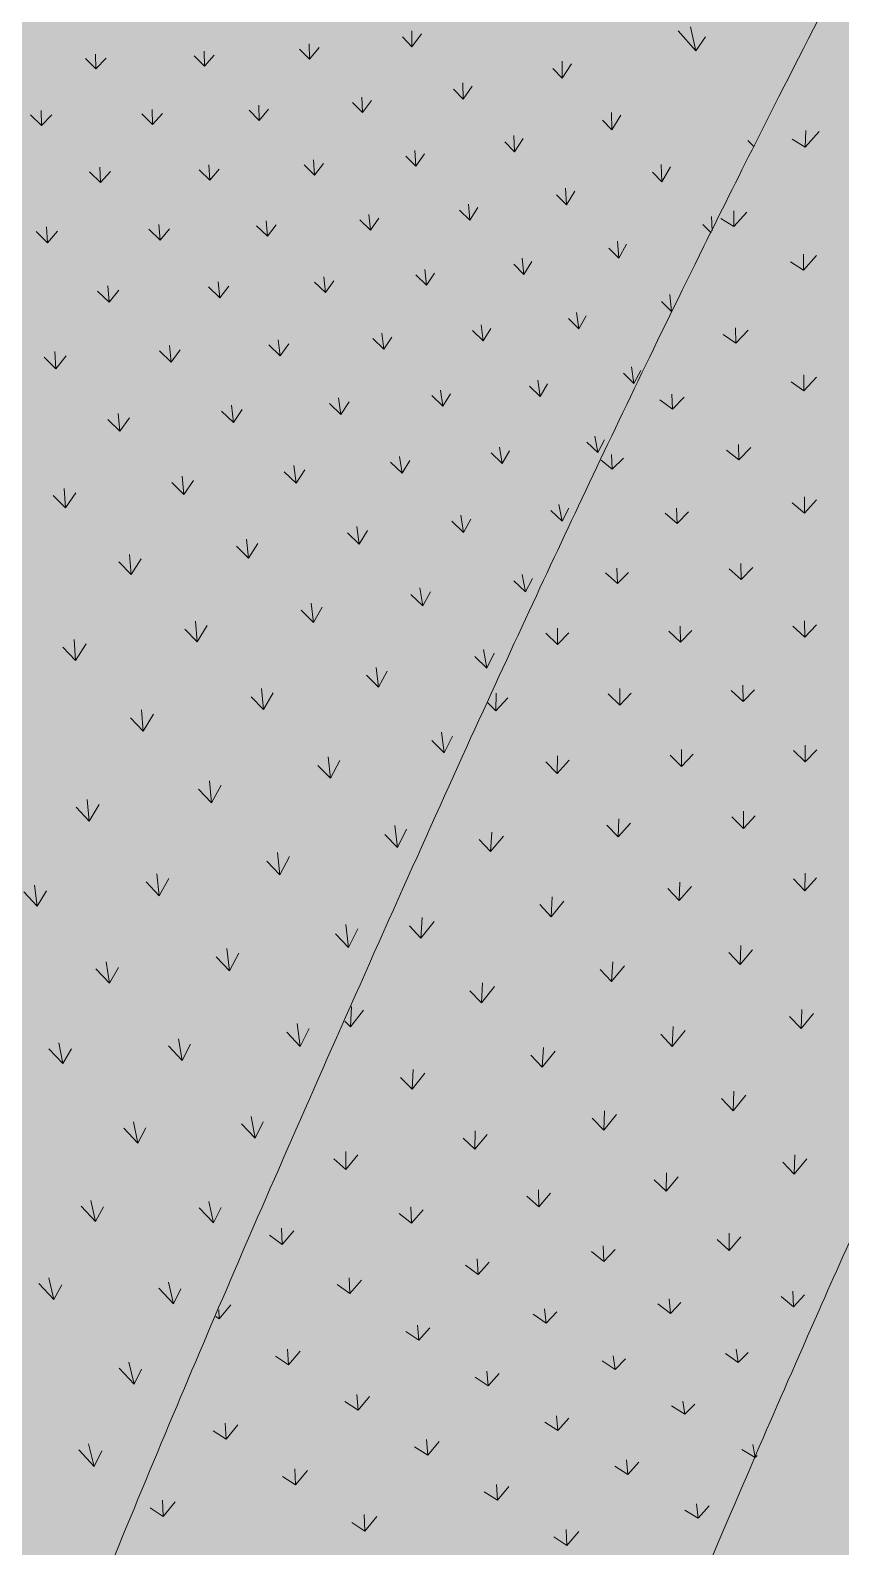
# Model space of a CAD drawing. Header units: millimetres. Extents: x 15878 to 679837, y -72324 to 391440.
# Drawn here: x 445084 to 447343, y 22431 to 26660 of the extents above; entities that cross this region are included whole.
import ezdxf

# ---------------------------------------------------------------- set-up
doc = ezdxf.new("R2010")
doc.units = ezdxf.units.MM
for name, color, linetype, lineweight in [('A-DETL-GENF', 92, 'Continuous', 5), ('A-FLOR', 192, 'Continuous', 5), ('A-FLOR-PATT', 8, 'Continuous', 5)]:
    doc.layers.add(name, color=color, linetype=linetype, lineweight=lineweight)

# ---------------------------------------------------------------- blocks, each defined once
blk = doc.blocks.new('FP_1055-E_V_A_ Plan')
at = {"layer": 'A-FLOR-PATT'}
for p, q in [((98351.5, 26614), (98325, 26641.3)), ((98351.5, 26614), (98351.6, 26658.6)), ((98351.5, 26614), (98378.1, 26649.9)), ((97773.1, 26560.2), (97772.3, 26601.9)), ((98065.9, 26579.3), (98038.4, 26607.1)), ((98065.9, 26579.3), (98065.4, 26622.1)), ((98065.9, 26579.3), (98092.6, 26612.2)), ((97470.5, 26552.4), (97441, 26581.3)), ((97470.5, 26552.4), (97469.7, 26593.7)), ((97470.5, 26552.4), (97498.8, 26581.9)), ((97773.1, 26560.2), (97744.6, 26588.5)), ((97773.1, 26560.2), (97800.4, 26591)), ((98770.4, 26526.4), (98770.5, 26573.9)), ((98770.4, 26526.4), (98796.3, 26566.8)), ((98493.9, 26468), (98493.1, 26513.1)), ((98770.4, 26526.4), (98744.5, 26553.3)), ((98213.6, 26430.5), (98212, 26473.9)), ((98493.9, 26468), (98467.1, 26495.4)), ((98493.9, 26468), (98519.4, 26504.5)), ((97319.1, 26394.3), (97317.7, 26436.4)), ((97628.6, 26397.6), (97626.8, 26439.5)), ((97926, 26408.5), (97897.3, 26437)), ((97926, 26408.5), (97924.2, 26450.9)), ((97926, 26408.5), (97952, 26440)), ((98213.6, 26430.5), (98185.8, 26458.4)), ((98213.6, 26430.5), (98239, 26464)), ((98908.8, 26382.3), (98908, 26430.4)), ((97319.1, 26394.3), (97288.4, 26424.1)), ((97319.1, 26394.3), (97347.6, 26424.1)), ((97628.6, 26397.6), (97598.9, 26426.7)), ((97628.6, 26397.6), (97655.7, 26427.9)), ((98908.8, 26382.3), (98882.8, 26409.4)), ((98908.8, 26382.3), (98933.6, 26423.5)), ((98637.5, 26321.1), (98610.5, 26348.7)), ((98637.5, 26321.1), (98635.6, 26366.8)), ((98637.5, 26321.1), (98661.7, 26358.3)), ((99305.5, 26334.7), (99288.1, 26353.1)), ((98362.4, 26280.9), (98334.4, 26309)), ((98362.4, 26280.9), (98359.8, 26324.8)), ((98362.4, 26280.9), (98386.6, 26315.1)), ((97483.5, 26235.1), (97452.6, 26265)), ((97483.5, 26235.1), (97481.1, 26277.9)), ((97483.5, 26235.1), (97510.9, 26265.8)), ((97788, 26242), (97758, 26271.3)), ((97788, 26242), (97785.2, 26284.6)), ((97788, 26242), (97813.8, 26273.1)), ((98080.2, 26256.1), (98051.2, 26284.7)), ((98080.2, 26256.1), (98077.3, 26299)), ((98080.2, 26256.1), (98105, 26288.3)), ((99048.4, 26237.3), (99022.1, 26264.5)), ((99048.4, 26237.3), (99046.6, 26286.1)), ((99048.4, 26237.3), (99072, 26279.2)), ((98782.3, 26173.4), (98779.4, 26219.7)), ((98512.5, 26130.5), (98508.9, 26175)), ((98782.3, 26173.4), (98755, 26201.1)), ((98782.3, 26173.4), (98805.3, 26211.2)), ((98235.6, 26102.9), (98231.7, 26146.4)), ((98235.6, 26102.9), (98259.1, 26135.8)), ((98512.5, 26130.5), (98484.3, 26158.8)), ((98512.5, 26130.5), (98535.5, 26165.4)), ((99188.5, 26100.7), (99186.3, 26140.8)), ((97335.5, 26067.6), (97303.5, 26098.5)), ((97335.5, 26067.6), (97332.8, 26112.1)), ((97335.5, 26067.6), (97363.6, 26099.6)), ((97649.2, 26075), (97618, 26105.1)), ((97649.2, 26075), (97645.8, 26118.6)), ((97649.2, 26075), (97675.4, 26106.6)), ((97948.6, 26085.6), (97918.4, 26115)), ((97948.6, 26085.6), (97944.8, 26128.9)), ((97948.6, 26085.6), (97973.3, 26117.5)), ((98235.6, 26102.9), (98206.3, 26131.6)), ((99185.6, 26094.9), (99162.5, 26118.8)), ((98928.2, 26024.9), (98900.8, 26052.8)), ((98928.2, 26024.9), (98924.3, 26071.7)), ((98928.2, 26024.9), (98950, 26063.3)), ((98663.8, 25979.4), (98635.4, 26007.8)), ((98663.8, 25979.4), (98659.2, 26024.5)), ((98663.8, 25979.4), (98685.6, 26014.9)), ((98110.5, 25928.4), (98105.6, 25972.4)), ((98392.2, 25948.9), (98362.8, 25977.8)), ((98392.2, 25948.9), (98387.3, 25993.1)), ((98392.2, 25948.9), (98414.6, 25982.5)), ((97507.1, 25901.8), (97474.8, 25932.9)), ((97507.1, 25901.8), (97503.5, 25947.2)), ((97507.1, 25901.8), (97534.1, 25935)), ((97816, 25913.9), (97784.7, 25944.2)), ((97816, 25913.9), (97811.7, 25958.3)), ((97816, 25913.9), (97841.1, 25946.5)), ((98110.5, 25928.4), (98080, 25958)), ((98110.5, 25928.4), (98133.9, 25961.1)), ((99075.4, 25875.6), (99070.4, 25922.9)), ((99075.4, 25875.6), (99047.7, 25903.6)), ((98550.1, 25794.2), (98544.2, 25838.9)), ((98816.4, 25827.5), (98787.7, 25856)), ((98816.4, 25827.5), (98810.7, 25873.2)), ((98816.4, 25827.5), (98836.9, 25863.7)), ((97984.1, 25751.9), (97978.8, 25797.1)), ((98273.6, 25770.4), (98242.9, 25800.1)), ((98273.6, 25770.4), (98267.7, 25815)), ((98273.6, 25770.4), (98295.8, 25803.9)), ((98550.1, 25794.2), (98520.4, 25823.2)), ((98550.1, 25794.2), (98571.3, 25828.5)), ((97359.1, 25716.2), (97355.7, 25764.6)), ((97359.1, 25716.2), (97387.4, 25752.2)), ((97679.8, 25734.8), (97647.3, 25766.2)), ((97679.8, 25734.8), (97675.3, 25781.3)), ((97679.8, 25734.8), (97705.7, 25769.2)), ((97984.1, 25751.9), (97952.5, 25782.4)), ((97984.1, 25751.9), (98008, 25785.5)), ((97359.1, 25716.2), (97325.8, 25748.8)), ((98970.2, 25674.9), (98963.4, 25721.1)), ((98970.2, 25674.9), (98989.4, 25711.7)), ((98709.3, 25638.7), (98679.4, 25667.9)), ((98709.3, 25638.7), (98702.3, 25684)), ((98709.3, 25638.7), (98729.2, 25673.7)), ((98970.2, 25674.9), (98941.3, 25703.6)), ((98153.4, 25588.9), (98147.1, 25635)), ((98437.9, 25611.5), (98407, 25641.4)), ((98437.9, 25611.5), (98431.1, 25656.8)), ((98437.9, 25611.5), (98459, 25645.8)), ((97537, 25541.7), (97532.8, 25591.4)), ((97853.6, 25566.6), (97820.9, 25598.2)), ((97853.6, 25566.6), (97848.2, 25614.2)), ((97853.6, 25566.6), (97878.5, 25602.4)), ((98153.4, 25588.9), (98121.6, 25619.5)), ((98153.4, 25588.9), (98176.2, 25623.5)), ((97537, 25541.7), (97503.6, 25574.5)), ((97537, 25541.7), (97564.4, 25579.2)), ((98603.5, 25451.8), (98595.7, 25497.8)), ((98869.8, 25482.4), (98839.6, 25511.7)), ((98869.8, 25482.4), (98861.7, 25528.4)), ((98869.8, 25482.4), (98888.4, 25518.2)), ((98323.9, 25424.9), (98291.8, 25455.7)), ((98323.9, 25424.9), (98316.6, 25471.8)), ((98323.9, 25424.9), (98345.5, 25460.5)), ((98603.5, 25451.8), (98572.4, 25481.8)), ((98603.5, 25451.8), (98623.4, 25487)), ((97715.9, 25365.6), (97711, 25416.7)), ((98028.5, 25397.2), (97995.7, 25429.1)), ((98028.5, 25397.2), (98022.3, 25445.9)), ((98028.5, 25397.2), (98052.5, 25434.3)), ((97385.2, 25328.5), (97381.7, 25382.3)), ((97715.9, 25365.6), (97682.3, 25398.7)), ((97715.9, 25365.6), (97742.4, 25404.8)), ((97385.2, 25328.5), (97350.9, 25363.1)), ((97385.2, 25328.5), (97414.4, 25370.1)), ((98770.4, 25291.2), (98761.5, 25337.9)), ((98495.5, 25259.8), (98463.2, 25290.8)), ((98495.5, 25259.8), (98487.4, 25307.7)), ((98495.5, 25259.8), (98516.1, 25296.6)), ((98770.4, 25291.2), (98739, 25321.3)), ((98770.4, 25291.2), (98789.1, 25327.2)), ((98204.6, 25226.6), (98171.5, 25258.7)), ((98204.6, 25226.6), (98197.5, 25276.4)), ((98204.6, 25226.6), (98227.5, 25265)), ((97895.9, 25188), (97862.1, 25221.4)), ((97895.9, 25188), (97890.2, 25240.5)), ((97895.9, 25188), (97921.5, 25228.9)), ((97568.5, 25142.6), (97534.1, 25177.6)), ((97568.5, 25142.6), (97564.3, 25198)), ((97568.5, 25142.6), (97596.9, 25186.1)), ((98668.3, 25093.7), (98635.9, 25124.9)), ((98668.3, 25093.7), (98659.3, 25142.5)), ((98668.3, 25093.7), (98687.8, 25131.6)), ((98381.7, 25054.6), (98348.4, 25086.9)), ((98381.7, 25054.6), (98373.8, 25105.6)), ((98381.7, 25054.6), (98403.7, 25094.5)), ((98076.8, 25008.7), (98042.8, 25042.5)), ((98076.8, 25008.7), (98070.4, 25062.7)), ((98076.8, 25008.7), (98101.6, 25051.4)), ((97752.8, 24955), (97747.9, 25011.9)), ((97752.8, 24955), (97780.4, 25000.4)), ((97413.7, 24903), (97409.5, 24961.1)), ((97413.7, 24903), (97443, 24948.6)), ((97752.8, 24955), (97718.2, 24990.3)), ((97413.7, 24903), (97378.4, 24939.8)), ((98560, 24881.3), (98526.5, 24913.9)), ((98560, 24881.3), (98551.2, 24933.5)), ((98560, 24881.3), (98580.9, 24922.6)), ((98258.7, 24827.8), (98251.6, 24883.3)), ((98258.7, 24827.8), (98282.6, 24872.4)), ((97938, 24765.5), (97932.5, 24824.1)), ((98258.7, 24827.8), (98224.5, 24861.9)), ((97938, 24765.5), (97903.2, 24801.2)), ((97938, 24765.5), (97964.8, 24812.8)), ((97602.5, 24705.5), (97567.1, 24742.6)), ((97602.5, 24705.5), (97597.6, 24765.1)), ((97602.5, 24705.5), (97631, 24752.8)), ((98441.5, 24645.2), (98433.7, 24702.3)), ((98441.5, 24645.2), (98407.2, 24679.6)), ((98441.5, 24645.2), (98464.7, 24691.6)), ((98124.2, 24574.2), (98089.2, 24610.2)), ((98124.2, 24574.2), (98117.9, 24634.3)), ((98124.2, 24574.2), (98150.1, 24623.4)), ((97792.3, 24506.1), (97756.7, 24543.6)), ((97792.3, 24506.1), (97786.7, 24567.2)), ((97792.3, 24506.1), (97819.9, 24555.2)), ((97451.6, 24454.6), (97415.2, 24493.4)), ((97451.6, 24454.6), (97445.8, 24514.7)), ((97451.6, 24454.6), (97479.7, 24501)), ((98311.2, 24381), (98304.2, 24442.8)), ((98311.2, 24381), (98276.1, 24417.3)), ((98311.2, 24381), (98336.3, 24432.2)), ((97983.1, 24304.9), (97976.6, 24367.5)), ((97983.1, 24304.9), (97947.2, 24342.8)), ((97983.1, 24304.9), (98009.7, 24355.8)), ((97306.6, 24217.3), (97298.9, 24275.8)), ((97646.7, 24246.7), (97610.1, 24285.8)), ((97646.7, 24246.7), (97639.9, 24308)), ((97646.7, 24246.7), (97673.7, 24294.6)), ((97306.6, 24217.3), (97269, 24257.4)), ((97306.6, 24217.3), (97333.1, 24260.2)), ((98174.8, 24102), (98167.5, 24166)), ((98174.8, 24102), (98200.4, 24154.6)), ((98174.8, 24102), (98138.8, 24140.2)), ((97508, 24002.9), (97499.2, 24062.4)), ((97842.9, 24037.2), (97806, 24076.6)), ((97842.9, 24037.2), (97835.2, 24099.7)), ((97842.9, 24037.2), (97868.8, 24086.5)), ((97508, 24002.9), (97470.2, 24043.2)), ((97508, 24002.9), (97533.3, 24046.9)), ((98040.1, 23826.2), (98003.1, 23865.9)), ((98040.1, 23826.2), (98031.5, 23889.9)), ((98040.1, 23826.2), (98064.9, 23876.8)), ((97378.1, 23778.7), (97339, 23820.1)), ((97378.1, 23778.7), (97367.4, 23836.8)), ((97378.1, 23778.7), (97401.9, 23819.6)), ((97710.6, 23787.1), (97672.5, 23827.7)), ((97710.6, 23787.1), (97700.8, 23847.6)), ((97710.6, 23787.1), (97734.6, 23832.3)), ((97587.4, 23557), (97548.1, 23598.7)), ((97587.4, 23557), (97575.6, 23616.1)), ((97587.4, 23557), (97610, 23599.1)), ((97914.4, 23570.1), (97876.1, 23610.9)), ((97914.4, 23570.1), (97903.5, 23631.4)), ((97914.4, 23570.1), (97937.2, 23616.3)), ((97469.5, 23338), (97456.4, 23396.9)), ((97798, 23334.1), (97785.2, 23394.1)), ((97469.5, 23338), (97428.9, 23380.9)), ((97469.5, 23338), (97491.4, 23378.7)), ((97798, 23334.1), (97758.4, 23376)), ((97798, 23334.1), (97819.3, 23377.2)), ((97353.1, 23120.9), (97339.1, 23181)), ((97353.1, 23120.9), (97311.2, 23165.1)), ((97353.1, 23120.9), (97375, 23161.9)), ((97686.9, 23108.7), (97646, 23151.8)), ((97686.9, 23108.7), (97672.7, 23168.7)), ((97686.9, 23108.7), (97707.5, 23150.6)), ((97576.9, 22884.4), (97534.9, 22928.8)), ((97576.9, 22884.4), (97561.9, 22945.7)), ((97576.9, 22884.4), (97597.6, 22926.8)), ((97465.7, 22655), (97450, 22718)), ((97465.7, 22655), (97422.4, 22701)), ((97465.7, 22655), (97486.7, 22698.4))]:
    blk.add_line(p, q, dxfattribs=at)
blk = doc.blocks.new('FP_1056-E_V_A_ Plan')
at = {"layer": 'A-FLOR-PATT'}
for q in [(99094.2, 26658.9), (99127.9, 26669.6), (99170.3, 26641.4)]:
    blk.add_line((99143, 26602.8), q, dxfattribs=at)
blk = doc.blocks.new('FP_1068-E_V_A_ Plan')
at = {"layer": 'A-FLOR-PATT'}
for p, q in [((99448.1, 26334.4), (99411.6, 26356.6)), ((99448.1, 26334.4), (99449.5, 26380.8)), ((99448.1, 26334.4), (99486.7, 26377.9)), ((99248.9, 26112.7), (99212.3, 26135.2)), ((99248.9, 26112.7), (99248.7, 26156.8)), ((99248.9, 26112.7), (99285.3, 26152.7)), ((99443.1, 25991.2), (99406.8, 26014.3)), ((99443.1, 25991.2), (99443.3, 26036.1)), ((99443.1, 25991.2), (99479.8, 26031.9)), ((99254.7, 25787.2), (99218.9, 25811.4)), ((99254.7, 25787.2), (99253.7, 25830)), ((99254.7, 25787.2), (99289.1, 25823.8)), ((99444.2, 25654.6), (99408.9, 25679.9)), ((99444.2, 25654.6), (99443.9, 25699.3)), ((99444.2, 25654.6), (99479.3, 25692.8)), ((99077.9, 25603.7), (99042.9, 25629.6)), ((99077.9, 25603.7), (99075.9, 25645.2)), ((99077.9, 25603.7), (99110.3, 25636.7)), ((99263.2, 25461.7), (99262.1, 25505.2)), ((98910.1, 25436.2), (98879.2, 25461.4)), ((98910.1, 25436.2), (98907.8, 25477.3)), ((98910.1, 25436.2), (98941.1, 25466.7)), ((99263.2, 25461.7), (99228.6, 25488.7)), ((99263.2, 25461.7), (99296.4, 25496.5)), ((99445.7, 25313.8), (99411.7, 25341.9)), ((99445.7, 25313.8), (99445.6, 25359.4)), ((99445.7, 25313.8), (99479.7, 25350.4)), ((99091, 25284.6), (99057.3, 25313.4)), ((99091, 25284.6), (99089.5, 25327.6)), ((99091, 25284.6), (99122.8, 25316.8)), ((98924.4, 25117), (98922.9, 25160.3)), ((99269.7, 25128.1), (99268.9, 25172.8)), ((99269.7, 25128.1), (99302.1, 25161.8)), ((98924.4, 25117), (98891.3, 25147.2)), ((98924.4, 25117), (98955.5, 25148.2)), ((99269.7, 25128.1), (99236.4, 25157.8)), ((98757.8, 24947.1), (98757, 24992.4)), ((99100.1, 24953.8), (99099.2, 24998.4)), ((99446.5, 24967.6), (99413.5, 24998)), ((99446.5, 24967.6), (99446.3, 25013.5)), ((99446.5, 24967.6), (99479.3, 25002.4)), ((98757.8, 24947.1), (98725.2, 24978.7)), ((98757.8, 24947.1), (98789.3, 24979.8)), ((99100.1, 24953.8), (99067.3, 24984.6)), ((99100.1, 24953.8), (99131.7, 24986.1)), ((98931, 24777.9), (98930.7, 24824.2)), ((99274.6, 24787.8), (99274.1, 24833.4)), ((98585.5, 24762.2), (98563.4, 24784.8)), ((98585.5, 24762.2), (98586.1, 24811.1)), ((98585.5, 24762.2), (98618.5, 24798.6)), ((98931, 24777.9), (98898.6, 24809.8)), ((98931, 24777.9), (98963, 24811.6)), ((99274.6, 24787.8), (99242, 24819.1)), ((99274.6, 24787.8), (99306.6, 24821.2)), ((99103.5, 24606.8), (99103.5, 24654.1)), ((99448.2, 24619.6), (99448, 24666.1)), ((99448.2, 24619.6), (99480.4, 24653.7)), ((98756.4, 24587), (98724.4, 24620)), ((98756.4, 24587), (98757.4, 24636.9)), ((98756.4, 24587), (98789.8, 24624.6)), ((99103.5, 24606.8), (99071.2, 24639)), ((99103.5, 24606.8), (99135.9, 24641.5)), ((99448.2, 24619.6), (99415.7, 24651.3)), ((98926.8, 24410.6), (98894.9, 24443.8)), ((98926.8, 24410.6), (98928.2, 24461.4)), ((98926.8, 24410.6), (98960.6, 24449.2)), ((99275.5, 24434.3), (99243.3, 24466.7)), ((99275.5, 24434.3), (99275.8, 24482.3)), ((99275.5, 24434.3), (99308.1, 24469.8)), ((98571, 24369.5), (98539.4, 24403.5)), ((98571, 24369.5), (98573.9, 24424)), ((98571, 24369.5), (98606.6, 24412.6)), ((99096.9, 24233.3), (99098.6, 24284.8)), ((99096.9, 24233.3), (99131.1, 24272.8)), ((99447, 24260.7), (99414.9, 24293.3)), ((99447, 24260.7), (99447.5, 24309.4)), ((99447, 24260.7), (99479.9, 24296.9)), ((98739.5, 24188.2), (98742.6, 24243.2)), ((98739.5, 24188.2), (98775.4, 24231.9)), ((99096.9, 24233.3), (99065, 24266.6)), ((98739.5, 24188.2), (98707.9, 24222.2)), ((98376.3, 24128.6), (98344.8, 24162.8)), ((98376.3, 24128.6), (98380.1, 24185.5)), ((98376.3, 24128.6), (98413.2, 24174.8)), ((99266.7, 24055.2), (99268.7, 24107.4)), ((98908.1, 24007), (98911.3, 24062.2)), ((99266.7, 24055.2), (99234.9, 24088.6)), ((99266.7, 24055.2), (99301.3, 24095.6)), ((98908.1, 24007), (98876.5, 24041)), ((98908.1, 24007), (98944.2, 24051)), ((98545.1, 23947.5), (98513.4, 23981.3)), ((98545.1, 23947.5), (98548.6, 24003.7)), ((98545.1, 23947.5), (98581.7, 23993.1)), ((98179.8, 23881.1), (98183.1, 23937.3)), ((98179.8, 23881.1), (98164.5, 23896.8)), ((98179.8, 23881.1), (98216.5, 23927.3)), ((99436.4, 23876.6), (99404.6, 23910.1)), ((99436.4, 23876.6), (99438.6, 23929.5)), ((99436.4, 23876.6), (99471.3, 23917.8)), ((99077.1, 23826.4), (99045.4, 23860.2)), ((99077.1, 23826.4), (99080.1, 23881.5)), ((99077.1, 23826.4), (99113.1, 23870.4)), ((98715, 23768.7), (98718, 23823.8)), ((98715, 23768.7), (98751.1, 23813.3)), ((98715, 23768.7), (98683, 23802)), ((98352.1, 23707.5), (98319.6, 23739.6)), ((98352.1, 23707.5), (98354.5, 23761.6)), ((98352.1, 23707.5), (98387.8, 23751.6)), ((99246.7, 23647.2), (99214.8, 23680.7)), ((99246.7, 23647.2), (99249.4, 23701.7)), ((99246.7, 23647.2), (99282.4, 23690.7)), ((98886.4, 23593.3), (98888.6, 23646.8)), ((98886.4, 23593.3), (98854.1, 23625.9)), ((98886.4, 23593.3), (98921.7, 23636.2)), ((98527, 23539.7), (98494, 23570.7)), ((98527, 23539.7), (98528.1, 23591)), ((98527, 23539.7), (98561.5, 23581)), ((98167.2, 23483.6), (98133.3, 23512.6)), ((98167.2, 23483.6), (98167.3, 23533)), ((98167.2, 23483.6), (98201.1, 23524.1)), ((99417.3, 23470.3), (99419.5, 23523.7)), ((99417.3, 23470.3), (99452.5, 23512.7)), ((99059.9, 23422.5), (99061, 23473.7)), ((99417.3, 23470.3), (99385.2, 23503.3)), ((98705.1, 23379.1), (98704.7, 23426.9)), ((99059.9, 23422.5), (99027.2, 23454.1)), ((99059.9, 23422.5), (99094.1, 23463.1)), ((98705.1, 23379.1), (98671.5, 23408.6)), ((98705.1, 23379.1), (98738, 23416.9)), ((98350, 23333.3), (98315.5, 23360.9)), ((98350, 23333.3), (98348.7, 23379.4)), ((98350, 23333.3), (98382.5, 23370.6)), ((97989.4, 23273.6), (97954.2, 23299.7)), ((97989.4, 23273.6), (97987.9, 23319.8)), ((97989.4, 23273.6), (98022.4, 23312.5)), ((99236, 23257.6), (99235.8, 23305.7)), ((98886.8, 23226.4), (98884.7, 23270.5)), ((98886.8, 23226.4), (98918, 23260.5)), ((99236, 23257.6), (99202.7, 23288)), ((99236, 23257.6), (99268.8, 23295)), ((98536.2, 23190.5), (98501.1, 23216.8)), ((98536.2, 23190.5), (98533.5, 23233.6)), ((98536.2, 23190.5), (98567.3, 23224.8)), ((98886.8, 23226.4), (98852.5, 23254.4)), ((98178.8, 23137.7), (98176.3, 23181.5)), ((98178.8, 23137.7), (98210.8, 23174.3)), ((98178.8, 23137.7), (98143.1, 23162.7)), ((99415.3, 23100), (99413.4, 23144.3)), ((99415.3, 23100), (99446.4, 23133.5)), ((97814.3, 23066.8), (97813, 23092)), ((97814.3, 23066.8), (97847, 23105.6)), ((98725.6, 23054.8), (98721.5, 23095)), ((99072.1, 23081.9), (99037.1, 23108.4)), ((99072.1, 23081.9), (99068.3, 23122.3)), ((99072.1, 23081.9), (99101.6, 23112.3)), ((99415.3, 23100), (99381.4, 23128.9)), ((97814.3, 23066.8), (97804.9, 23073.1)), ((98370.5, 23006.9), (98367.2, 23048.9)), ((98725.6, 23054.8), (98689.8, 23079.8)), ((98725.6, 23054.8), (98755.5, 23086.5)), ((98370.5, 23006.9), (98334.4, 23031.1)), ((98370.5, 23006.9), (98401.8, 23041.9)), ((98007.3, 22938.6), (97971, 22962.4)), ((98007.3, 22938.6), (98004.5, 22982.3)), ((98007.3, 22938.6), (98039.6, 22976.5)), ((98917.7, 22925.3), (98912.7, 22963.3)), ((99261, 22945.4), (99225.3, 22970.4)), ((99261, 22945.4), (99255.6, 22982.4)), ((99261, 22945.4), (99289, 22972.4)), ((98564, 22880), (98560.1, 22920.9)), ((98917.7, 22925.3), (98881.5, 22949.2)), ((98917.7, 22925.3), (98946.7, 22954.8)), ((98564, 22880), (98527.6, 22903.6)), ((98564, 22880), (98594.8, 22914.1)), ((98201.2, 22812.2), (98164.8, 22835.8)), ((98201.2, 22812.2), (98198.2, 22855.5)), ((98201.2, 22812.2), (98233.3, 22849.7)), ((99112.2, 22801), (99106.4, 22837.3)), ((98758.6, 22755.7), (98754.4, 22796)), ((99112.2, 22801), (99075.6, 22824)), ((99112.2, 22801), (99140.5, 22829.1)), ((97833.6, 22731), (97797.3, 22754.8)), ((97833.6, 22731), (97831.1, 22775.9)), ((97833.6, 22731), (97866.4, 22770.7)), ((98758.6, 22755.7), (98722, 22778.8)), ((98758.6, 22755.7), (98789.2, 22789.4)), ((98395.5, 22686.6), (98359, 22710.1)), ((98395.5, 22686.6), (98392.4, 22729.9)), ((98395.5, 22686.6), (98427.6, 22724.3)), ((99308.3, 22680.4), (99302.1, 22715.9)), ((98953.8, 22632.8), (98949.7, 22673.2)), ((98953.8, 22632.8), (98984.5, 22666.8)), ((99308.3, 22680.4), (99271.4, 22702.8)), ((99308.3, 22680.4), (99313.8, 22685.9)), ((98027.3, 22603.5), (97991, 22627.5)), ((98027.3, 22603.5), (98024.9, 22648.8)), ((98027.3, 22603.5), (98060.2, 22643.7)), ((98953.8, 22632.8), (98917.2, 22655.8)), ((98589.8, 22561.1), (98553.3, 22584.7)), ((98589.8, 22561.1), (98586.9, 22604.8)), ((98589.8, 22561.1), (98622.1, 22599.4)), ((97658, 22515.1), (97621.8, 22539.4)), ((97658, 22515.1), (97655.7, 22561.2)), ((97658, 22515.1), (97691, 22556)), ((99149.4, 22510.5), (99145.3, 22551.3)), ((99149.4, 22510.5), (99180.3, 22545.1)), ((98220.6, 22475), (98184.4, 22499.2)), ((98220.6, 22475), (98218.4, 22521)), ((98220.6, 22475), (98253.8, 22515.9)), ((99149.4, 22510.5), (99112.7, 22533.5)), ((98783.8, 22434.8), (98747.4, 22458.6)), ((98783.8, 22434.8), (98781.2, 22479.3)), ((98783.8, 22434.8), (98816.4, 22474))]:
    blk.add_line(p, q, dxfattribs=at)

msp = doc.modelspace()

# ---------------------------------------------------------------- hatches: boundary and pattern name
at = {"layer": 'A-DETL-GENF'}
h = msp.add_hatch(dxfattribs=at)
h.set_pattern_fill('FP_3711', color=8, style=0, pattern_type=2)
h.set_pattern_definition([(45, (347796.4, 0), (6e-14, 898.0256), [635, -635]), (45, (347628.05, 168.4), (6e-14, 898.0256), [635, -635]), (45, (347459.7, 336.75), (6e-14, 898.0256), [635, -635]), (135, (347459.7, 449), (-898.0256, 6e-14), [635, -635]), (135, (347628.05, 617.4), (-898.0256, 6e-14), [635, -635]), (135, (347796.4, 785.8), (-898.0256, 6e-14), [635, -635])])
h.paths.add_polyline_path([(470731.3, -32952.9), (472422.9, -32952.9), (472422.9, 72418.5), (450127.6, 65063.8), (449608.8, 64861.8), (449243, 64705.3), (449007.3, 64599.2), (448609.5, 64404.3), (448285.6, 64234.4), (447768.9, 63936.8), (447573.2, 63818.2), (447147.4, 63539.2), (446828.8, 63316.1), (446573.5, 63128.2), (446127.7, 62773.3), (445922.6, 62601.2), (445644.1, 62355.1), (445235.3, 61965.1), (444960.8, 61685.3), (444683.8, 61385.6), (444419.1, 61081.5), (444246.9, 60874.9), (443947.9, 60490.9), (443745.4, 60215.5), (443436.6, 59762.2), (443265.8, 59494.8), (443110.6, 59240.9), (442882.6, 58837.9), (442720.2, 58532.6), (442465.7, 58004.9), (442338.8, 57721.1), (442216, 57429.6), (442015, 56895.9), (441935.7, 56671), (441935.7, 48907.7), (441851, 48907.7), (441851, 39485.5), (442546.2, 39512), (443366.4, 39495.4), (443696.1, 39504.4), (443946.5, 39496.7), (444137.5, 39476.3), (444610.8, 39470.9), (445037.9, 39431.8), (445736, 39352.8), (446007.9, 39308.2), (446895.9, 39209.8), (447642.3, 39151.4), (448139.3, 39103.8), (448503.2, 39090), (448980.1, 39083.3), (449158.7, 39088.9), (449425.8, 39109.1), (449998.2, 39229.7), (450413.6, 39370.4), (450737.5, 39525.2), (451374.9, 39982.4), (451762.9, 40343.8), (452055.8, 40644.8), (452156.1, 40761.7), (452341, 41006), (452583.1, 41324.8), (452773.2, 41598.4), (453108.6, 42174.7), (453841.2, 43425.6), (453900.5, 43527.3), (454226.3, 44009.8), (454620.7, 44526.3), (454843, 44796.3), (455027.1, 45007.5), (455846.2, 45821.2), (456578.3, 46390.3), (456696.3, 46473.8), (457052.7, 46715), (457278.4, 46852.9), (457842.3, 47168.8), (458058.9, 47275.4), (458407.4, 47419.5), (458672.2, 47529.9), (459047.5, 47673.9), (459506.2, 47823.2), (459999.4, 47966.1), (460976.4, 48247.9), (461363.1, 48370.2), (461911.2, 48549.2), (462057.3, 48601.1), (462449.2, 48752.2), (463513.1, 49253.4), (463943.1, 49477.9), (464335.4, 49696.8), (464938.7, 50046), (465249, 50245.1), (465395.6, 50347.6), (465749.2, 50580.6), (466388, 51021.2), (467139.9, 51564.5), (467800.2, 52055.6), (468534.9, 52605.4), (469435.7, 51412.3), (467961.3, 50306.1), (467503.4, 49974.1), (467038.3, 49648.5), (466935.1, 49574), (466609.3, 49351), (466224.1, 49095.5), (465378.9, 48570.5), (464928.3, 48308.2), (464518.8, 48084.5), (464007.6, 47823.9), (463676.7, 47669), (463448.6, 47561.1), (463222.7, 47454.3), (462424.9, 47142.3), (461272.6, 46775.4), (459780.9, 46333.7), (459289.4, 46162), (458969.7, 46041.5), (458833.6, 45982.1), (458560.3, 45839.5), (458395.2, 45761.9), (458066, 45575.8), (457780.8, 45398.5), (457656.7, 45313.3), (457261.8, 45031.8), (456961.1, 44788.6), (456487.3, 44354.6), (456028.8, 43856.6), (455416.3, 43065.1), (454927.2, 42316.5), (454404.6, 41419.1), (454181.5, 41039.1), (453873.5, 40555.1), (453453.2, 39989.1), (453218.4, 39697.2), (453037.9, 39498.5), (452735.3, 39211.7), (452476.4, 38957.9), (452071.5, 38635.7), (451716.2, 38390.2), (451238.1, 38117.8), (450780.1, 37916.1), (450410.4, 37792.4), (449931, 37675.2), (449529.9, 37616.4), (449175.9, 37589.1), (448354.6, 37593.9), (448197.5, 37601.9), (447097.7, 37686.4), (444866.6, 37940.7), (444473.7, 37976), (444246.9, 37988.8), (443921.2, 38000.1), (443330.6, 38011.5), (442572.8, 38005.9), (441851, 37984.9), (441851, 31007.5), (440451, 31007.5), (440455.3, 4653.3), (441260.5, 4669.2), (441798.8, 4693.4), (442334.3, 4729), (442898.4, 4779), (443441.2, 4839.4), (443982.9, 4911.6), (444520.1, 4995.1), (445061.9, 5091.6), (445594.1, 5198.4), (446131.5, 5318.4), (446654.8, 5447.4), (447164.8, 5584.7), (447684.6, 5736.7), (448172.9, 5890.6), (448691.6, 6066.3), (449192.8, 6248.3), (449699.4, 6444.6), (450193.6, 6648.5), (450437.2, 6746.7), (451031.1, 5375.9), (450267.2, 5056.8), (449745.6, 4853.8), (449212.3, 4659.4), (448687.2, 4480.5), (448152.1, 4310.8), (447612.2, 4152.1), (447056.9, 4001.9), (446511.2, 3866.9), (445960.1, 3743), (445408.6, 3631.4), (444855.5, 3531.7), (444314.6, 3445.9), (443740.4, 3367.4), (443181, 3303.3), (442631.2, 3252), (442057.4, 3210.9), (441505.5, 3183.2), (440931.8, 3166.7), (440321.9, 3161.5), (414788.5, 3157.5), (414786, -8479.8), (405943.8, -8310.5), (400000.4, -9297.7), (399575.3, -9399), (399293.7, -9479.6), (399012.1, -9572.2), (398740.1, -9673.5), (398483.4, -9780.1), (398204.2, -9908.9), (397995.2, -10014.3), (397745, -10151.5), (397497.3, -10299.9), (397229.2, -10475.8), (396479.5, -10988.6), (396245.9, -11136.9), (395831.6, -11385), (395497.1, -11572.3), (395075.7, -11792), (394688.2, -11979.1), (394299.8, -12152.8), (393900, -12317.7), (393503.4, -12467.8), (393091.5, -12609.9), (392684.7, -12737), (392271.1, -12853), (391852.1, -12957.3), (391438.9, -13047.5), (391065.4, -13118.4), (390659.7, -13184), (390265.9, -13236.7), (389781.6, -13286), (389371.2, -13315.4), (388906.8, -13334.5), (388552, -13339.7), (388026.1, -13330.3), (387609.8, -13309.8), (387177.1, -13275.9), (386903.1, -13248.9), (386403, -13183), (385926.3, -13104.2), (385623.5, -13044.4), (384774.1, -12782.6), (384138.4, -12571.7), (383532.7, -12357.8), (382929, -12131.8), (382340.9, -11899.1), (381731.2, -11644.4), (381142.5, -11385.3), (380838.3, -11247.8), (381048.4, -10794.1), (380666.3, -10614.8), (380371.6, -10491.5), (380049, -10372), (379748.2, -10274.1), (379454.2, -10190.8), (379136.5, -10114), (378875.1, -10060.7), (378527.9, -10004.1), (378209.2, -9965.5), (378012.3, -9946.8), (377688.9, -9928.7), (377328.7, -9924.1), (376989.7, -9934.2), (376682.2, -9955.4), (376456.9, -9977.2), (376144.5, -10019.7), (375833.9, -10074.4), (375525.7, -10141.2), (375214.5, -10221.6), (374899.5, -10316.8), (374587.4, -10425.1), (374209.1, -10576.7), (373973.5, -10681.5), (373672.7, -10829.5), (373376.7, -10990.7), (373085.8, -11165.2), (372848, -11320.2), (372673.8, -11440.1), (372421.1, -11628.9), (372176, -11827.3), (371885.8, -12085.3), (371637.4, -12326.1), (371396.6, -12580.4), (371278.2, -12711.6), (371076, -12953.7), (370883.5, -13203.4), (370700.9, -13460.5), (370528.3, -13724.5), (370366.2, -13995), (370214.8, -14271.6), (370062.1, -14580), (369710.5, -15352.1), (369541.8, -15737.6), (369238.1, -16478), (369062.3, -16926.6), (368799.2, -17645.8), (368541.6, -18404.6), (368427.9, -18754.5), (368193.2, -19539.8), (368018.1, -20174.2), (367863.3, -20780.8), (367713.6, -21420.5), (367557.9, -22157.4), (367488.6, -22506.7), (367375.5, -23141.8), (367274.9, -23778.9), (367187, -24417.9), (367111.6, -25058.6), (367049, -25700.5), (366997.8, -26362.9), (366961.7, -26987.6), (366937.1, -27632.2), (366925.2, -28277.1), (366926, -28922.1), (366943.3, -29657.9), (366967.9, -30245), (367009.7, -30915.8), (367056.6, -31498.3), (367120.9, -32140.2), (367222.1, -32952.9), (470674.9, -32952.9)], flags=0)
h.paths.add_polyline_path([(367915.3, -28878.3), (367856.8, -28872.5), (367780.6, -28844.8), (367748.7, -28827.7), (367703.2, -28790.4), (367665.9, -28745), (367638.2, -28693.1), (367621.1, -28636.8), (367615.3, -28578.3), (367621.1, -28519.8), (367638.2, -28463.5), (367665.9, -28411.6), (367703.2, -28366.2), (367748.7, -28328.9), (367800.5, -28301.1), (367856.8, -28284.1), (367915.3, -28278.3), (367973.9, -28284.1), (368030.1, -28301.1), (368082, -28328.9), (368127.5, -28366.2), (368164.8, -28411.6), (368199.1, -28485.3), (368209.6, -28519.8), (368215.3, -28578.3), (368209.6, -28636.8), (368192.5, -28693.1), (368164.8, -28745), (368127.5, -28790.4), (368082, -28827.7), (368030.1, -28855.5), (367973.9, -28872.5)], flags=0)
h.paths.add_polyline_path([(359718.7, -15476.7), (359902.5, -14933), (360130.2, -14297.2), (360369.3, -13665.6), (360619.7, -13038.4), (360881.4, -12415.7), (361284.6, -11506.1), (362031, -9822.6), (362354, -9083.4), (363100, -7325.7), (363657.2, -5979.1), (364083.2, -4930.2), (364742.1, -3260.3), (365148, -2210.4), (365836.6, -371.2), (366351.9, 1045.2), (366762.7, 2201.2), (367169.2, 3370.3), (367644.4, 4776.1), (368235.5, 6586.8), (368651, 7898.1), (368997.5, 9017.2), (369424.1, 10438.5), (369838.6, 11863.4), (370336.3, 13644.3), (370527.5, 14350), (370802.2, 15411.5), (371065, 16475.9), (371315.8, 17543.3), (371554.6, 18613.4), (371797.3, 19766.6), (371995.9, 20761.4), (372198.4, 21838.9), (372388.7, 22918.7), (372566.9, 24000.6), (372732.9, 25084.4), (372886.7, 26169.9), (373028.2, 27257.2), (373157.5, 28346), (373274.6, 29436.1), (373379.3, 30527.5), (373471.8, 31620.1), (373551.9, 32713.5), (373619.8, 33807.9), (373675.3, 34902.9), (373718.5, 35998.5), (373749.4, 37094.5), (373767.9, 38190.7), (373774.1, 39287.1), (373774.1, 56046.9), (373768, 56366), (373749.2, 56691.5), (373718, 57016.1), (373674.4, 57339.2), (373618.4, 57660.4), (373550.1, 57979.2), (373469.6, 58295.1), (373377.1, 58607.8), (373272.7, 58916.6), (373120.3, 59306.3), (373028.7, 59521.2), (372851.1, 59889.8), (372739.1, 60105.3), (372577.7, 60388.6), (372405.5, 60665.5), (372222.9, 60935.6), (372030, 61198.5), (371827.2, 61453.8), (371614.8, 61701.1), (371393, 61940.1), (371162.3, 62170.4), (370922.8, 62391.7), (370675.1, 62603.7), (370384.6, 62831.4), (370105.7, 63032.3), (369791.4, 63238.8), (369608.5, 63352), (369324.9, 63512.9), (369035.3, 63662.7), (368740.2, 63801.4), (368440, 63928.6), (368135.1, 64044.2), (367826.1, 64148), (367513.2, 64239.9), (367197.1, 64319.7), (366762.7, 64407.3), (366556.9, 64442.8), (366233.7, 64485.8), (365909.1, 64516.4), (365583.6, 64534.5), (365257.6, 64540.1), (364931.6, 64533.2), (364606.1, 64513.8), (364281.6, 64482), (363958.6, 64437.7), (363570.1, 64366.5), (363240.7, 64292.1), (363003.1, 64231.1), (362690.6, 64137.9), (362382, 64032.9), (362077.5, 63916.1), (361777.9, 63787.7), (361483.3, 63647.9), (361194.3, 63496.9), (360911.3, 63335), (360634.8, 63162.3), (360246.8, 62892), (360102.6, 62785.8), (359847.7, 62582.5), (359718.7, 62471.3), (359718.7, -14933)], flags=0)
h.paths.add_polyline_path([(440459, 4670.7), (440459, 4670.8), (440487.9, 4670.7)], flags=0)
h.paths.add_polyline_path([(445550.1, 6955.1), (445550.1, 6955.2), (445567.6, 6955.1)], flags=0)
h.paths.add_polyline_path([(441659.8, 7844.8), (441659.8, 7844.8), (441695.5, 7844.8)], flags=0)
h.paths.add_polyline_path([(445954.3, 7852.2), (446002.1, 7858.9), (446002.2, 7858.9)], flags=0)
h.paths.add_polyline_path([(444526.4, 7885.7), (444526.4, 7885.7), (444545.7, 7885.7)], flags=0)
h.paths.add_polyline_path([(442050.9, 8961.1), (442050.9, 8961.1), (442089.5, 8969.3)], flags=0)
h.paths.add_polyline_path([(446918.7, 10248.2), (446918.7, 10248.2), (446941.7, 10248.2)], flags=0)
h.paths.add_polyline_path([(441560.7, 10317.6), (441560.7, 10317.6), (441567.5, 10317.6)], flags=0)
h.paths.add_polyline_path([(448179.4, 17294.2), (448179.4, 17294.2), (448164.8, 17290.1)], flags=0)
h.paths.add_polyline_path([(444640.4, 17513.2), (444640.3, 17513.2), (444546.1, 17537.5)], flags=0)
h.paths.add_polyline_path([(445902, 19721.6), (445902, 19721.6), (445837.9, 19741.8)], flags=0)
h.paths.add_polyline_path([(446874.8, 22624.1), (446874.8, 22624.1), (446888.4, 22624.1)], flags=0)
h.paths.add_polyline_path([(446036.4, 22649.7), (446036.4, 22649.7), (446059.3, 22649.7)], flags=0)
h.paths.add_polyline_path([(452472, 24875.2), (452472, 24875.3), (452502.7, 24888.9)], flags=0)
h.paths.add_polyline_path([(452849.2, 25454.3), (452849.2, 25454.3), (452870.4, 25464.3)], flags=0)
h.paths.add_polyline_path([(442054.5, 25780.5), (442054.5, 25780.5), (442069.8, 25780.5)], flags=0)
h.paths.add_polyline_path([(453548, 25834.3), (453548, 25834.3), (453617, 25846.7)], flags=0)
h.paths.add_polyline_path([(442976.7, 26709.3), (442941.6, 26752.6), (442949.8, 26742.5)], flags=0)
h.paths.add_polyline_path([(453118.5, 27076.3), (453118.5, 27076.3), (453145, 27079.9)], flags=0)
h.paths.add_polyline_path([(451021.2, 27295.6), (451021.2, 27295.7), (451038.8, 27327.4)], flags=0)
h.paths.add_polyline_path([(448928.3, 27356.1), (448938.3, 27356.1), (448967.7, 27356.1)], flags=0)
h.paths.add_polyline_path([(454116.8, 27387.8), (454116.8, 27387.8), (454128.8, 27389.9)], flags=0)
h.paths.add_polyline_path([(453594.6, 28728.5), (453594.5, 28728.4), (453536.1, 28714.4)], flags=0)
h.paths.add_polyline_path([(453964.9, 28711), (453964.9, 28711), (453981.4, 28711)], flags=0)
h.paths.add_polyline_path([(450124.3, 31541.1), (450124.3, 31541.1), (450111.6, 31550.8)], flags=0)
h.paths.add_polyline_path([(451640.4, 32917.9), (451627.7, 32926.6), (451627.6, 32926.7)], flags=0)
h.paths.add_polyline_path([(456268.4, 33394.9), (456268.4, 33395), (456343.2, 33395)], flags=0)
h.paths.add_polyline_path([(457692.1, 33508.9), (457692.1, 33509), (457712, 33513.9)], flags=0)
h.paths.add_polyline_path([(451615.7, 33775.5), (451615.6, 33775.5), (451587.7, 33788.8)], flags=0)
h.paths.add_polyline_path([(451810, 34048.6), (451809.9, 34048.7), (451786.5, 34086.9)], flags=0)
h.paths.add_polyline_path([(457726.8, 34199.6), (457726.8, 34199.6), (457823.7, 34199.6)], flags=0)
h.paths.add_polyline_path([(451918.2, 34200), (451918.2, 34200), (451898.5, 34237)], flags=0)
h.paths.add_polyline_path([(451971.1, 34273.6), (451971.1, 34273.7), (451953, 34309.9)], flags=0)
h.paths.add_polyline_path([(452073.5, 34415.9), (452073.5, 34416), (452057.3, 34450.4)], flags=0)
h.paths.add_polyline_path([(452123.1, 34484.5), (452123.1, 34484.5), (452107.6, 34518.2)], flags=0)
h.paths.add_polyline_path([(458597.8, 34623.7), (458597.9, 34623.7), (458628.4, 34623.7)], flags=0)
h.paths.add_polyline_path([(460095.9, 35733.6), (460095.9, 35733.7), (460135.9, 35741)], flags=0)
h.paths.add_polyline_path([(459877.1, 37326), (459877.1, 37326), (459903.4, 37326)], flags=0)
h.paths.add_polyline_path([(453247.2, 38507.7), (453247.2, 38507.7), (453217.3, 38551.9)], flags=0)
h.paths.add_polyline_path([(455302.2, 38615.5), (455302.2, 38615.5), (455275, 38645.8)], flags=0)
h.paths.add_polyline_path([(453488.1, 38812.9), (453488.1, 38812.9), (453472.6, 38834.5)], flags=0)
h.paths.add_polyline_path([(455660.1, 39043.6), (455660.1, 39043.6), (455635.5, 39071)], flags=0)
h.paths.add_polyline_path([(462262.7, 39118.6), (462262.7, 39118.6), (462281.3, 39118.6)], flags=0)
h.paths.add_polyline_path([(455946.9, 39380.8), (455946.9, 39380.8), (455919.2, 39411)], flags=0)
h.paths.add_polyline_path([(447873.1, 41083.3), (447873.1, 41083.3), (447873.1, 41115.1)], flags=0)
h.paths.add_polyline_path([(465176, 41210.7), (465176, 41210.7), (465194.6, 41218.2)], flags=0)
h.paths.add_polyline_path([(464016.4, 41423.8), (464014.5, 41425.2), (464014.5, 41425.2)], flags=0)
h.paths.add_polyline_path([(448355.9, 41447.5), (448355.9, 41447.5), (448304.9, 41482.9)], flags=0)
h.paths.add_polyline_path([(463071.9, 42649.6), (463063.7, 42654.3), (463063.7, 42654.2)], flags=0)
h.paths.add_polyline_path([(463599.8, 42704.8), (463599.8, 42704.8), (463617.9, 42713.7)], flags=0)
h.paths.add_polyline_path([(457196.2, 43239.3), (457196.2, 43239.3), (457214.1, 43239.3)], flags=0)
h.paths.add_polyline_path([(458198.7, 44397.6), (458198.7, 44397.6), (458198.7, 44397.6)], flags=0)
h.paths.add_polyline_path([(447021.7, 44953.6), (447021.7, 44953.6), (447033, 44954.1)], flags=0)
h.paths.add_polyline_path([(447947, 44981.3), (447947, 44981.3), (447961.9, 44981.3)], flags=0)
h.paths.add_polyline_path([(455820.8, 46126.4), (455839.1, 46126.4), (455903.5, 46126.4)], flags=0)
h.paths.add_polyline_path([(449002.2, 47731.5), (449002.2, 47731.5), (449010.4, 47738.9)], flags=0)
h.paths.add_polyline_path([(449273, 47800.5), (449273, 47800.5), (449261.1, 47800.5)], flags=0)
h.paths.add_polyline_path([(457206.3, 47890.8), (457153.4, 47906), (457153.4, 47906)], flags=0)
h.paths.add_polyline_path([(458179, 47926.3), (458179, 47926.3), (458139, 47934.5)], flags=0)
h.paths.add_polyline_path([(448445.3, 48985), (448445.4, 48985.1), (448445.2, 48985.1)], flags=0)
h.paths.add_polyline_path([(457426.5, 49918.3), (457426.5, 49918.3), (457454.4, 49918.3)], flags=0)
h.paths.add_polyline_path([(463482.8, 51252.6), (463482.8, 51252.6), (463497.2, 51278.3)], flags=0)
h.paths.add_polyline_path([(454292.3, 51713.5), (454318.3, 51720), (454292.3, 51713.5)], flags=0)
h.paths.add_polyline_path([(446070.9, 51909.6), (446070.9, 51909.6), (446095.4, 51925.4)], flags=0)
h.paths.add_polyline_path([(446070.9, 51909.6), (446070.9, 51909.6), (446095.4, 51926)], flags=0)
h.paths.add_polyline_path([(446101.7, 52263.5), (446101.7, 52263.5), (446133.8, 52279.8)], flags=0)
h.paths.add_polyline_path([(446101.7, 52263.5), (446101.7, 52263.5), (446133.8, 52280.4)], flags=0)
h.paths.add_polyline_path([(463418.2, 52783), (463418.1, 52783), (463423.3, 52790.2)], flags=0)
h.paths.add_polyline_path([(461453.1, 54268.8), (461453.1, 54268.8), (461464, 54274.9)], flags=0)
h.paths.add_polyline_path([(450332.4, 54295.1), (450332.4, 54295.1), (450338.7, 54309.6)], flags=0)
h.paths.add_polyline_path([(461243, 54995.9), (461243, 54995.9), (461253.4, 55002.4)], flags=0)
h.paths.add_polyline_path([(454372.6, 55281.7), (454372.6, 55281.7), (454398.3, 55281.7)], flags=0)
h.paths.add_polyline_path([(448005.5, 55610.9), (448005.5, 55610.9), (447973, 55625.6)], flags=0)
h.paths.add_polyline_path([(462486.7, 55699.3), (462486.6, 55699.3), (462486.7, 55729.3)], flags=0)
h.paths.add_polyline_path([(450201.7, 57337.6), (450201.7, 57337.6), (450221, 57362.4)], flags=0)
h.paths.add_polyline_path([(450048.3, 57438.6), (450048.3, 57438.6), (450050.9, 57442.8)], flags=0)
h.paths.add_polyline_path([(452761.3, 57704.9), (452761.3, 57704.9), (452768, 57714.9)], flags=0)
h.paths.add_polyline_path([(445661.1, 57834.5), (445661.1, 57834.5), (445661.1, 57862.1)], flags=0)
h.paths.add_polyline_path([(449601.5, 57977.2), (449601.5, 57977.2), (449601.5, 57998.6)], flags=0)
h.paths.add_polyline_path([(453514, 58186.4), (453514, 58186.4), (453537.8, 58203.7)], flags=0)
h.paths.add_polyline_path([(458944.7, 58567.3), (458944.7, 58567.3), (458982.8, 58574.5)], flags=0)
h.paths.add_polyline_path([(460188.1, 60091.2), (460193.9, 60093.6), (460196.2, 60094.6)], flags=0)
h.paths.add_polyline_path([(455379.2, 60389.9), (455379.2, 60389.9), (455398.9, 60422.6)], flags=0)
h.paths.add_polyline_path([(387894.7, 66075.3), (394895.2, 66075.3), (394895.2, 68225.3), (404895.2, 68225.3), (404895.2, 66089.1), (406269.9, 66113.5), (407644.3, 66150.3), (409026.8, 66199.6), (410391.7, 66260.4), (411764.6, 66333.8), (413136.8, 66419.4), (414508.2, 66517.2), (416070.8, 66644.4), (417248.1, 66749.4), (418658.2, 66888.3), (420139.8, 67048.5), (421616, 67222.5), (423114.8, 67413.9), (424554.4, 67611.5), (425436.8, 67738), (426795.9, 67945.2), (428508.9, 68225.3), (429508.5, 68395.9), (430861.6, 68639.3), (432212.5, 68894.8), (433700.5, 69191.2), (434907.3, 69441.7), (436250.9, 69733.1), (438083.3, 70152.3), (438963.9, 70360), (440724.9, 70795.9), (441597.8, 71018), (442927.1, 71368.9), (444253.3, 71731.6), (445668.1, 72133), (446874.4, 72486.1), (379187.6, 72486.1), (379233.2, 72210.2), (379297.7, 71895.3), (379374.7, 71583.2), (379463.9, 71274.4), (379565.4, 70969.4), (379678.8, 70668.7), (379804.1, 70372.6), (379941, 70081.8), (380052.4, 69864.4), (380206.5, 69588.7), (380371.2, 69319.1), (380546.4, 69056.1), (380731.8, 68800), (380927.2, 68551.1), (381148.2, 68292.1), (381347.2, 68076.4), (381571.6, 67851), (381805.6, 67633.6), (381979.3, 67483), (382165.3, 67329.7), (382560.1, 67117.5), (382865.1, 66968.4), (383159.5, 66837), (383492.2, 66702.6), (383774.8, 66599.7), (384087.6, 66497.4), (384372.7, 66414.2), (384688.7, 66333.4), (384921.2, 66280.1), (385244.6, 66217.7), (385713.1, 66149), (385974.1, 66119.9), (386225.1, 66098.1), (386554, 66081), (386883.3, 66075.3)], flags=0)
h.paths.add_polyline_path([(389316.9, 66721.3), (389258.4, 66727.1), (389202.1, 66744.1), (389150.2, 66771.9), (389104.8, 66809.2), (389067.4, 66854.6), (389039.7, 66906.5), (389022.6, 66962.8), (389016.9, 67021.3), (389022.6, 67079.8), (389039.7, 67136.1), (389067.4, 67188), (389104.8, 67233.4), (389150.2, 67270.7), (389202.1, 67298.5), (389258.4, 67315.5), (389316.9, 67321.3), (389375.4, 67315.5), (389431.7, 67298.5), (389483.6, 67270.7), (389529, 67233.4), (389566.3, 67188), (389594, 67136.1), (389611.1, 67079.8), (389616.9, 67021.3), (389611.1, 66962.8), (389594, 66906.5), (389566.3, 66854.6), (389529, 66809.2), (389483.6, 66771.9), (389431.7, 66744.1), (389375.4, 66727.1)], flags=0)
h.paths.add_polyline_path([(360085.9, 69209.3), (360537.4, 69220.8), (360988.4, 69243.9), (361522.7, 69287.3), (361887.9, 69324.9), (362335.8, 69382.9), (362782.1, 69452.4), (363240.7, 69536.4), (363715.7, 69637), (364180.4, 69748.8), (364544.7, 69844.9), (364978.3, 69971.3), (365554.9, 70160), (366416.9, 70455.1), (366762.7, 70562.3), (367236.8, 70694.8), (367513.5, 70766.7), (367941, 70865.6), (368371, 70952.9), (368803.1, 71028.5), (369237.2, 71092.6), (369791.4, 71156), (370284.7, 71197.1), (370715.5, 71220.9), (370985.8, 71231.4), (371556.5, 71234.7), (372045.7, 71222.4), (372426.8, 71203.1), (372860.9, 71169.9), (373176, 71139.6), (373112.9, 71517.9), (373059.9, 71897.8), (372994, 72486.1), (359718.7, 72486.1), (359718.7, 69209.5)], flags=0)

# ---------------------------------------------------------------- linework, layer by layer
at = {"layer": 'A-FLOR'}
for points, knots in [([(449824.4, 31134.5), (449650.5, 30864), (449300.5, 30308.4), (448953, 29730), (448313.5, 28629), (447638.8, 27388.2), (447243.1, 26618.6), (447105.5, 26345.3)], [110.509068, 110.509068, 110.509068, 110.509068, 113.503529, 116.880933, 120.728508, 125.276949, 128.224262, 128.224262, 128.224262, 128.224262]), ([(450715.5, 29724.1), (450619.7, 29567), (450458.2, 29297.9), (450137.7, 28755.6), (449934.1, 28402.8), (449714, 28015), (449520.6, 27665.9), (449309, 27272.2), (449003.2, 26696.7), (448550.1, 25807), (447963.6, 24592.7), (447636.5, 23881.7), (447258.2, 23036.9), (447123.9, 22727.7), (446927, 22269.2), (446654.6, 21613.2), (446425.3, 21054.6), (446083.6, 20194.4), (445882.4, 19673.1), (445746.5, 19311.6), (445733.7, 19277.3)], [42.262693, 42.262693, 42.262693, 42.262693, 44.094249, 45.766264, 47.39845, 48.76733, 50.179588, 51.816827, 54.109052, 57.386823, 60.807697, 64.148989, 66.384634, 68.310244, 70.00046, 71.982323, 74.430541, 77.017921, 80.408721, 80.759645, 80.759645, 80.759645, 80.759645]), ([(445948.3, 15451.4), (445949.3, 15454.3), (446057.1, 15781), (446189.8, 16189.3), (446887, 18103.7), (447617.5, 20005.7), (448015.5, 20990.3), (448493.3, 22115.4), (448872.1, 22965.8), (449120.9, 23514.1), (449338.4, 23980.3), (449583.8, 24506.3), (449842.6, 25036.6), (450078.2, 25498.7), (450448.8, 26225.8), (450626.7, 26565.3), (450675.4, 26657.5)], [-154.649615, -154.649615, -154.649615, -154.649615, -154.613653, -150.556182, -145.481425, -139.857851, -135.126592, -131.606639, -128.590165, -126.3486, -124.49083, -122.646284, -120.797116, -118.478861, -116.080736, -115.087615, -115.087615, -115.087615, -115.087615]), ([(445948.3, 15451.4), (445949.3, 15454.3), (446057.1, 15781), (446189.8, 16189.3), (446887, 18103.7), (447617.5, 20005.7), (448015.5, 20990.3), (448493.3, 22115.4), (448872.1, 22965.8), (449120.9, 23514.1), (449338.4, 23980.3), (449583.8, 24506.3), (449842.6, 25036.6), (450078.2, 25498.7), (450448.8, 26225.8), (450626.7, 26565.3), (450675.4, 26657.5)], [-154.649615, -154.649615, -154.649615, -154.649615, -154.613653, -150.556182, -145.481425, -139.857851, -135.126592, -131.606639, -128.590165, -126.3486, -124.49083, -122.646284, -120.797116, -118.478861, -116.080736, -115.087615, -115.087615, -115.087615, -115.087615]), ([(447105.5, 26345.3), (447055, 26245.1), (446866, 25866.8), (446621.7, 25356.4), (446300.8, 24668.2), (445833.5, 23618.5), (445560.1, 22987.6), (445387.6, 22572.9), (445329.5, 22431.7)], [128.224262, 128.224262, 128.224262, 128.224262, 129.305126, 132.472238, 135.430049, 138.384236, 141.441714, 142.986923, 142.986923, 142.986923, 142.986923]), ([(445329.5, 22431.7), (445285.6, 22324.8), (445206.3, 22130.5), (445127.7, 21934.7), (445092.8, 21847.4)], [142.986923, 142.986923, 142.986923, 142.986923, 144.156945, 145.093216, 145.093216, 145.093216, 145.093216])]:
    msp.add_open_spline(points, degree=3, knots=knots, dxfattribs=at)

# ---------------------------------------------------------------- block references
for name in ['FP_1068-E_V_A_ Plan', 'FP_1056-E_V_A_ Plan', 'FP_1055-E_V_A_ Plan']:
    msp.add_blockref(name, (347796.4, 0), dxfattribs=at)

doc.saveas('drawing.dxf')
